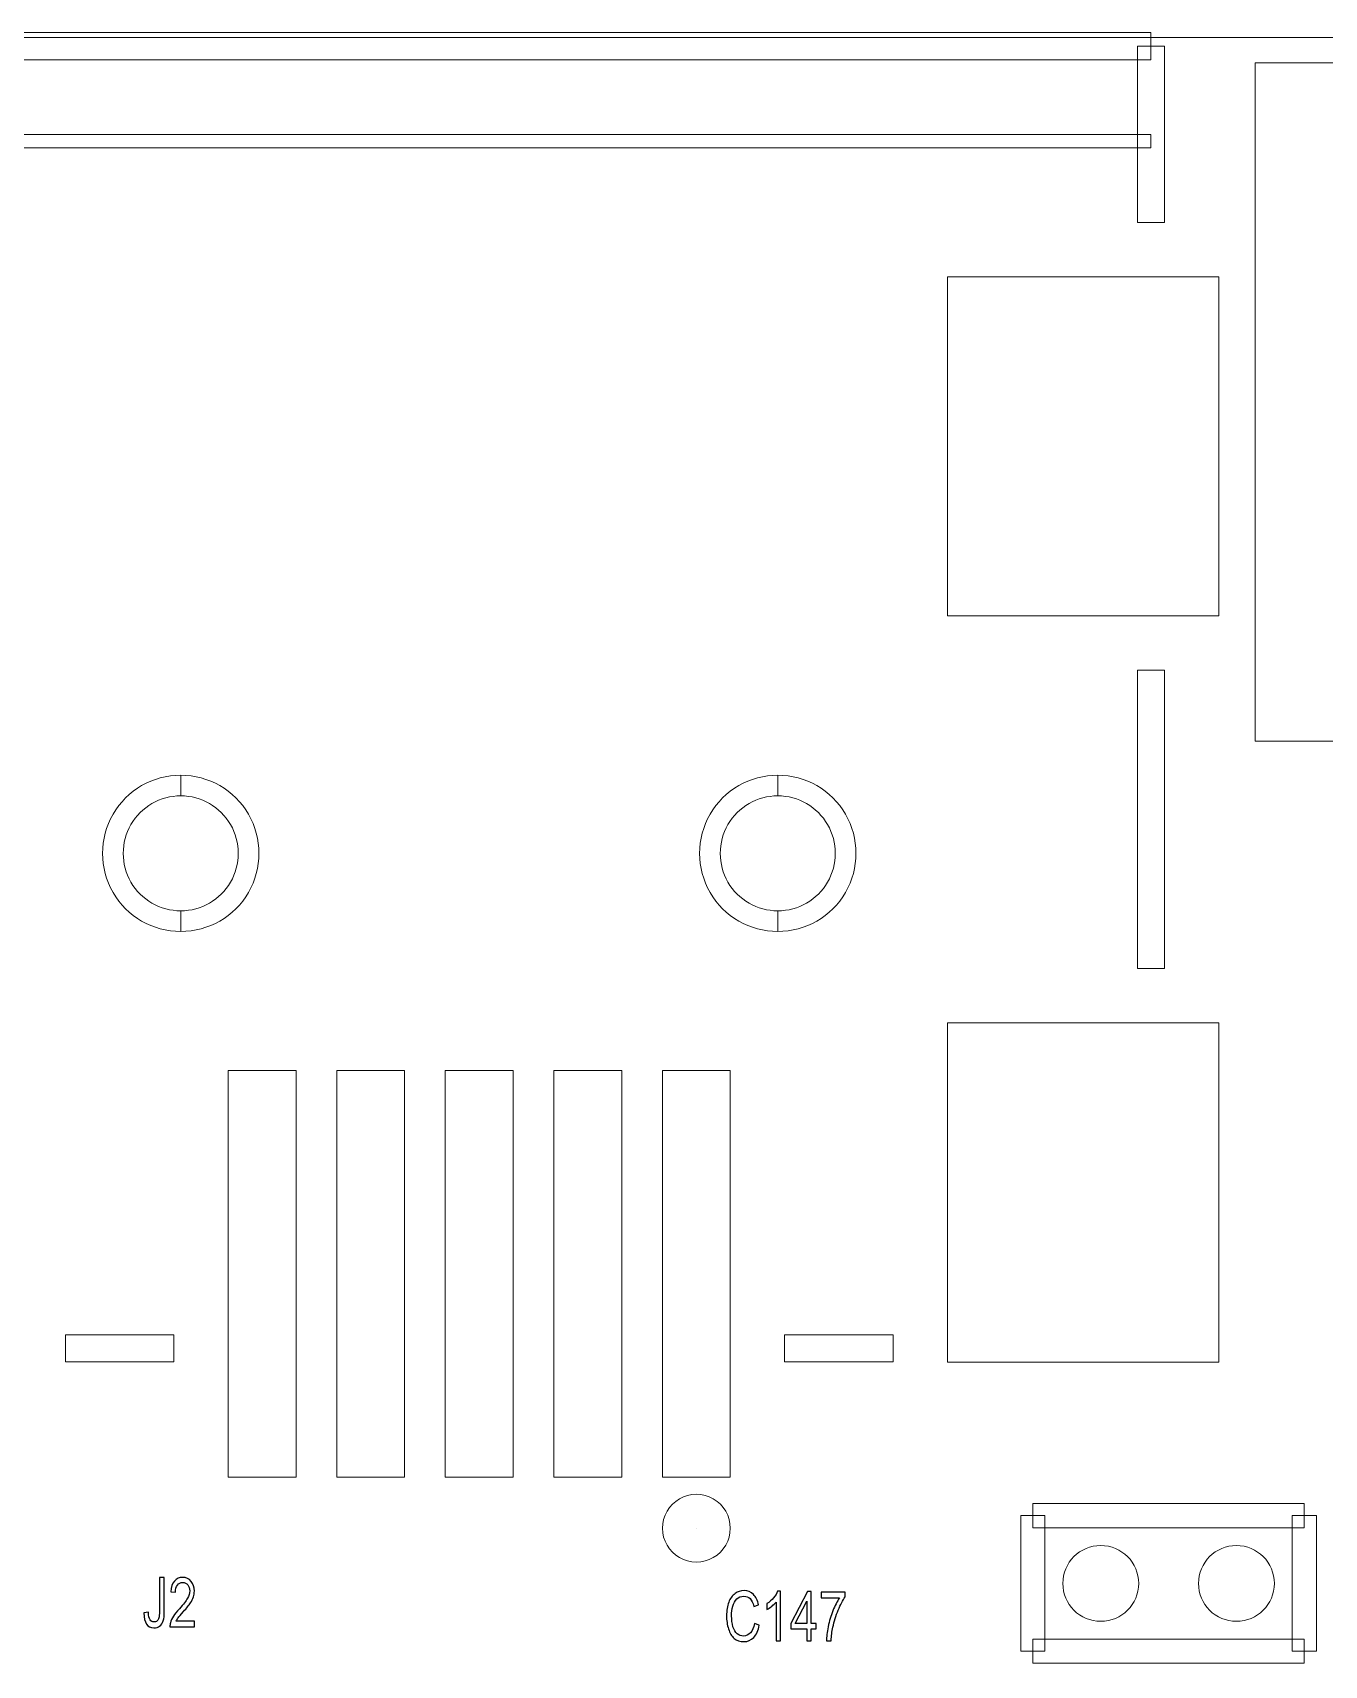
# Model space of a CAD drawing. Header units: millimetres. Extents: x -53.6 to 42.1, y -42.3 to 19.5.
# Drawn here: x 5.22 to 14.74, y -9.27 to 2.76 of the extents above; entities that cross this region are included whole.
import ezdxf

# ---------------------------------------------------------------- set-up
doc = ezdxf.new("R2010")
doc.units = ezdxf.units.MM
doc.header["$MEASUREMENT"] = 0
for name, color, linetype in [('BG_OUTLINE', 7, 'Continuous'), ('PG_SILKSCREEN_TOP', 7, 'Continuous'), ('PIN_TOP', 7, 'Continuous'), ('RD_SILKSCREEN_TOP', 7, 'Continuous')]:
    doc.layers.add(name, color=color, linetype=linetype)

msp = doc.modelspace()

# ---------------------------------------------------------------- linework, layer by layer
at = {"layer": 'BG_OUTLINE', "color": 3, "lineweight": 9}
for points, knots in [([(-35.58, -42.2737), (-35.58, -42.2737), (-35.58, 2.7261), (-35.58, 2.7261), (-35.58, 2.7261), (-35.58, 2.7261), (19.4199, 2.7261), (19.4199, 2.7261), (19.4199, 2.7261), (19.4199, 2.7261), (19.4199, -42.2737), (19.4199, -42.2737), (19.4199, -42.2737), (19.4199, -42.2737), (-35.58, -42.2737), (-35.58, -42.2737)], [0, 0, 0, 0, 0.25, 0.25, 0.25, 0.25, 0.5, 0.5, 0.5, 0.5, 0.75, 0.75, 0.75, 0.75, 1, 1, 1, 1]), ([(6.3145, -3.8636), (6.5204, -3.8636), (6.7106, -3.7537), (6.8136, -3.5755), (6.8136, -3.5755), (6.9165, -3.3972), (6.9165, -3.1775), (6.8136, -2.9993), (6.8136, -2.9993), (6.7106, -2.821), (6.5204, -2.7112), (6.3145, -2.7112), (6.3145, -2.7112), (6.1087, -2.7112), (5.9185, -2.821), (5.8155, -2.9993), (5.8155, -2.9993), (5.7126, -3.1775), (5.7126, -3.3972), (5.8155, -3.5755), (5.8155, -3.5755), (5.9185, -3.7537), (6.1087, -3.8636), (6.3145, -3.8636)], [0, 0, 0, 0, 0.1666667, 0.1666667, 0.1666667, 0.1666667, 0.3333333, 0.3333333, 0.3333333, 0.3333333, 0.5, 0.5, 0.5, 0.5, 0.6666667, 0.6666667, 0.6666667, 0.6666667, 0.8333333, 0.8333333, 0.8333333, 0.8333333, 1, 1, 1, 1]), ([(10.7143, -3.8636), (10.9202, -3.8636), (11.1104, -3.7537), (11.2134, -3.5755), (11.2134, -3.5755), (11.3163, -3.3972), (11.3163, -3.1775), (11.2134, -2.9993), (11.2134, -2.9993), (11.1104, -2.821), (10.9202, -2.7112), (10.7143, -2.7112), (10.7143, -2.7112), (10.5085, -2.7112), (10.3183, -2.821), (10.2153, -2.9993), (10.2153, -2.9993), (10.1124, -3.1775), (10.1124, -3.3972), (10.2153, -3.5755), (10.2153, -3.5755), (10.3183, -3.7537), (10.5085, -3.8636), (10.7143, -3.8636)], [0, 0, 0, 0, 0.1666667, 0.1666667, 0.1666667, 0.1666667, 0.3333333, 0.3333333, 0.3333333, 0.3333333, 0.5, 0.5, 0.5, 0.5, 0.6666667, 0.6666667, 0.6666667, 0.6666667, 0.8333333, 0.8333333, 0.8333333, 0.8333333, 1, 1, 1, 1])]:
    msp.add_open_spline(points, degree=3, knots=knots, dxfattribs=at)
at = {"layer": 'PG_SILKSCREEN_TOP', "color": 6, "lineweight": 9}
for points, knots in [([(13.4644, 2.7626), (13.4644, 2.7626), (13.4644, 2.5627), (13.4644, 2.5627), (13.4644, 2.5627), (13.4644, 2.5627), (3.5644, 2.5627), (3.5644, 2.5627), (3.5644, 2.5627), (3.5644, 2.5627), (3.5644, 2.7626), (3.5644, 2.7626), (3.5644, 2.7626), (3.5644, 2.7626), (13.4644, 2.7626), (13.4644, 2.7626)], [0, 0, 0, 0, 0.25, 0.25, 0.25, 0.25, 0.5, 0.5, 0.5, 0.5, 0.75, 0.75, 0.75, 0.75, 1, 1, 1, 1]), ([(13.5644, 1.3626), (13.5644, 1.3626), (13.3645, 1.3626), (13.3645, 1.3626), (13.3645, 1.3626), (13.3645, 1.3626), (13.3645, 2.6626), (13.3645, 2.6626), (13.3645, 2.6626), (13.3645, 2.6626), (13.5644, 2.6626), (13.5644, 2.6626), (13.5644, 2.6626), (13.5644, 2.6626), (13.5644, 1.3626), (13.5644, 1.3626)], [0, 0, 0, 0, 0.25, 0.25, 0.25, 0.25, 0.5, 0.5, 0.5, 0.5, 0.75, 0.75, 0.75, 0.75, 1, 1, 1, 1]), ([(3.5644, 1.9126), (3.5644, 1.9126), (3.5644, 2.0127), (3.5644, 2.0127), (3.5644, 2.0127), (3.5644, 2.0127), (13.4644, 2.0127), (13.4644, 2.0127), (13.4644, 2.0127), (13.4644, 2.0127), (13.4644, 1.9126), (13.4644, 1.9126), (13.4644, 1.9126), (13.4644, 1.9126), (3.5644, 1.9126), (3.5644, 1.9126)], [0, 0, 0, 0, 0.25, 0.25, 0.25, 0.25, 0.5, 0.5, 0.5, 0.5, 0.75, 0.75, 0.75, 0.75, 1, 1, 1, 1]), ([(13.5644, -4.1374), (13.5644, -4.1374), (13.3645, -4.1374), (13.3645, -4.1374), (13.3645, -4.1374), (13.3645, -4.1374), (13.3645, -1.9373), (13.3645, -1.9373), (13.3645, -1.9373), (13.3645, -1.9373), (13.5644, -1.9373), (13.5644, -1.9373), (13.5644, -1.9373), (13.5644, -1.9373), (13.5644, -4.1374), (13.5644, -4.1374)], [0, 0, 0, 0, 0.25, 0.25, 0.25, 0.25, 0.5, 0.5, 0.5, 0.5, 0.75, 0.75, 0.75, 0.75, 1, 1, 1, 1]), ([(6.3145, -2.7112), (6.1087, -2.7112), (5.9185, -2.821), (5.8155, -2.9993), (5.8155, -2.9993), (5.7126, -3.1775), (5.7126, -3.3972), (5.8155, -3.5755), (5.8155, -3.5755), (5.9185, -3.7537), (6.1087, -3.8636), (6.3145, -3.8636)], [0, 0, 0, 0, 0.3333333, 0.3333333, 0.3333333, 0.3333333, 0.6666667, 0.6666667, 0.6666667, 0.6666667, 1, 1, 1, 1]), ([(6.3145, -3.8636), (6.5204, -3.8636), (6.7106, -3.7537), (6.8136, -3.5755), (6.8136, -3.5755), (6.9165, -3.3972), (6.9165, -3.1775), (6.8136, -2.9993), (6.8136, -2.9993), (6.7106, -2.821), (6.5204, -2.7112), (6.3145, -2.7112)], [0, 0, 0, 0, 0.3333333, 0.3333333, 0.3333333, 0.3333333, 0.6666667, 0.6666667, 0.6666667, 0.6666667, 1, 1, 1, 1]), ([(10.7143, -2.7112), (10.5085, -2.7112), (10.3183, -2.821), (10.2153, -2.9993), (10.2153, -2.9993), (10.1124, -3.1775), (10.1124, -3.3972), (10.2153, -3.5755), (10.2153, -3.5755), (10.3183, -3.7537), (10.5085, -3.8636), (10.7143, -3.8636)], [0, 0, 0, 0, 0.3333333, 0.3333333, 0.3333333, 0.3333333, 0.6666667, 0.6666667, 0.6666667, 0.6666667, 1, 1, 1, 1]), ([(10.7143, -3.8636), (10.9202, -3.8636), (11.1104, -3.7537), (11.2134, -3.5755), (11.2134, -3.5755), (11.3163, -3.3972), (11.3163, -3.1775), (11.2134, -2.9993), (11.2134, -2.9993), (11.1104, -2.821), (10.9202, -2.7112), (10.7143, -2.7112)], [0, 0, 0, 0, 0.3333333, 0.3333333, 0.3333333, 0.3333333, 0.6666667, 0.6666667, 0.6666667, 0.6666667, 1, 1, 1, 1]), ([(6.3145, -2.8636), (6.1631, -2.8636), (6.0232, -2.9443), (5.9475, -3.0755), (5.9475, -3.0755), (5.8718, -3.2066), (5.8718, -3.3681), (5.9475, -3.4993), (5.9475, -3.4993), (6.0232, -3.6304), (6.1631, -3.7112), (6.3145, -3.7112)], [0, 0, 0, 0, 0.3333333, 0.3333333, 0.3333333, 0.3333333, 0.6666667, 0.6666667, 0.6666667, 0.6666667, 1, 1, 1, 1]), ([(6.3145, -3.7112), (6.466, -3.7112), (6.6059, -3.6304), (6.6816, -3.4993), (6.6816, -3.4993), (6.7573, -3.3681), (6.7573, -3.2066), (6.6816, -3.0755), (6.6816, -3.0755), (6.6059, -2.9443), (6.466, -2.8636), (6.3145, -2.8636)], [0, 0, 0, 0, 0.3333333, 0.3333333, 0.3333333, 0.3333333, 0.6666667, 0.6666667, 0.6666667, 0.6666667, 1, 1, 1, 1]), ([(10.7143, -2.8636), (10.5629, -2.8636), (10.423, -2.9443), (10.3473, -3.0755), (10.3473, -3.0755), (10.2716, -3.2066), (10.2716, -3.3681), (10.3473, -3.4993), (10.3473, -3.4993), (10.423, -3.6304), (10.5629, -3.7112), (10.7143, -3.7112)], [0, 0, 0, 0, 0.3333333, 0.3333333, 0.3333333, 0.3333333, 0.6666667, 0.6666667, 0.6666667, 0.6666667, 1, 1, 1, 1]), ([(10.7143, -3.7112), (10.8658, -3.7112), (11.0057, -3.6304), (11.0814, -3.4993), (11.0814, -3.4993), (11.1571, -3.3681), (11.1571, -3.2066), (11.0814, -3.0755), (11.0814, -3.0755), (11.0057, -2.9443), (10.8658, -2.8636), (10.7143, -2.8636)], [0, 0, 0, 0, 0.3333333, 0.3333333, 0.3333333, 0.3333333, 0.6666667, 0.6666667, 0.6666667, 0.6666667, 1, 1, 1, 1]), ([(5.4644, -7.0371), (5.4644, -7.0371), (5.4644, -6.8372), (5.4644, -6.8372), (5.4644, -6.8372), (5.4644, -6.8372), (6.2645, -6.8372), (6.2645, -6.8372), (6.2645, -6.8372), (6.2645, -6.8372), (6.2645, -7.0371), (6.2645, -7.0371), (6.2645, -7.0371), (6.2645, -7.0371), (5.4644, -7.0371), (5.4644, -7.0371)], [0, 0, 0, 0, 0.25, 0.25, 0.25, 0.25, 0.5, 0.5, 0.5, 0.5, 0.75, 0.75, 0.75, 0.75, 1, 1, 1, 1]), ([(10.7643, -7.0371), (10.7643, -7.0371), (10.7643, -6.8372), (10.7643, -6.8372), (10.7643, -6.8372), (10.7643, -6.8372), (11.5644, -6.8372), (11.5644, -6.8372), (11.5644, -6.8372), (11.5644, -6.8372), (11.5644, -7.0371), (11.5644, -7.0371), (11.5644, -7.0371), (11.5644, -7.0371), (10.7643, -7.0371), (10.7643, -7.0371)], [0, 0, 0, 0, 0.25, 0.25, 0.25, 0.25, 0.5, 0.5, 0.5, 0.5, 0.75, 0.75, 0.75, 0.75, 1, 1, 1, 1]), ([(9.8646, -8.2623), (9.8646, -8.173), (9.9122, -8.0905), (9.9895, -8.0459), (9.9895, -8.0459), (10.0668, -8.0013), (10.1621, -8.0012), (10.2394, -8.0459), (10.2394, -8.0459), (10.3167, -8.0905), (10.3643, -8.173), (10.3643, -8.2622)], [0, 0, 0, 0, 0.3333333, 0.3333333, 0.3333333, 0.3333333, 0.6666667, 0.6666667, 0.6666667, 0.6666667, 1, 1, 1, 1]), ([(12.6833, -9.1694), (12.6833, -9.1694), (12.5055, -9.1694), (12.5055, -9.1694), (12.5055, -9.1694), (12.5055, -9.1694), (12.5055, -8.1696), (12.5055, -8.1696), (12.5055, -8.1696), (12.5055, -8.1696), (12.6833, -8.1696), (12.6833, -8.1696), (12.6833, -8.1696), (12.6833, -8.1696), (12.6833, -9.1694), (12.6833, -9.1694)], [0, 0, 0, 0, 0.25, 0.25, 0.25, 0.25, 0.5, 0.5, 0.5, 0.5, 0.75, 0.75, 0.75, 0.75, 1, 1, 1, 1]), ([(12.5944, -8.2585), (12.5944, -8.2585), (12.5944, -8.0807), (12.5944, -8.0807), (12.5944, -8.0807), (12.5944, -8.0807), (14.5944, -8.0807), (14.5944, -8.0807), (14.5944, -8.0807), (14.5944, -8.0807), (14.5944, -8.2585), (14.5944, -8.2585), (14.5944, -8.2585), (14.5944, -8.2585), (12.5944, -8.2585), (12.5944, -8.2585)], [0, 0, 0, 0, 0.25, 0.25, 0.25, 0.25, 0.5, 0.5, 0.5, 0.5, 0.75, 0.75, 0.75, 0.75, 1, 1, 1, 1]), ([(14.5055, -8.1696), (14.5055, -8.1696), (14.6833, -8.1696), (14.6833, -8.1696), (14.6833, -8.1696), (14.6833, -8.1696), (14.6833, -9.1694), (14.6833, -9.1694), (14.6833, -9.1694), (14.6833, -9.1694), (14.5055, -9.1694), (14.5055, -9.1694), (14.5055, -9.1694), (14.5055, -9.1694), (14.5055, -8.1696), (14.5055, -8.1696)], [0, 0, 0, 0, 0.25, 0.25, 0.25, 0.25, 0.5, 0.5, 0.5, 0.5, 0.75, 0.75, 0.75, 0.75, 1, 1, 1, 1]), ([(10.3643, -8.2622), (10.3643, -8.3515), (10.3167, -8.434), (10.2394, -8.4786), (10.2394, -8.4786), (10.1621, -8.5233), (10.0668, -8.5233), (9.9895, -8.4786), (9.9895, -8.4786), (9.9122, -8.434), (9.8646, -8.3515), (9.8646, -8.2623)], [0, 0, 0, 0, 0.3333333, 0.3333333, 0.3333333, 0.3333333, 0.6666667, 0.6666667, 0.6666667, 0.6666667, 1, 1, 1, 1]), ([(10.1145, -8.2623), (10.1145, -8.2622), (10.1145, -8.2622), (10.1145, -8.2622), (10.1145, -8.2622), (10.1145, -8.2622), (10.1144, -8.2622), (10.1144, -8.2622), (10.1144, -8.2622), (10.1144, -8.2622), (10.1144, -8.2622), (10.1144, -8.2623)], [0, 0, 0, 0, 0.3333333, 0.3333333, 0.3333333, 0.3333333, 0.6666667, 0.6666667, 0.6666667, 0.6666667, 1, 1, 1, 1]), ([(10.1144, -8.2623), (10.1144, -8.2623), (10.1144, -8.2623), (10.1144, -8.2623), (10.1144, -8.2623), (10.1144, -8.2623), (10.1145, -8.2623), (10.1145, -8.2623), (10.1145, -8.2623), (10.1145, -8.2623), (10.1145, -8.2623), (10.1145, -8.2623)], [0, 0, 0, 0, 0.3333333, 0.3333333, 0.3333333, 0.3333333, 0.6666667, 0.6666667, 0.6666667, 0.6666667, 1, 1, 1, 1]), ([(14.5944, -9.0805), (14.5944, -9.0805), (14.5944, -9.2583), (14.5944, -9.2583), (14.5944, -9.2583), (14.5944, -9.2583), (12.5944, -9.2583), (12.5944, -9.2583), (12.5944, -9.2583), (12.5944, -9.2583), (12.5944, -9.0805), (12.5944, -9.0805), (12.5944, -9.0805), (12.5944, -9.0805), (14.5944, -9.0805), (14.5944, -9.0805)], [0, 0, 0, 0, 0.25, 0.25, 0.25, 0.25, 0.5, 0.5, 0.5, 0.5, 0.75, 0.75, 0.75, 0.75, 1, 1, 1, 1])]:
    msp.add_open_spline(points, degree=3, knots=knots, dxfattribs=at)
for points in [[(6.3145, -2.7112), (6.3145, -2.7112), (6.3145, -2.8636), (6.3145, -2.8636)], [(6.3145, -2.8636), (6.3145, -2.8636), (6.3145, -2.7112), (6.3145, -2.7112)], [(10.7143, -2.7112), (10.7143, -2.7112), (10.7143, -2.8636), (10.7143, -2.8636)], [(10.7143, -2.8636), (10.7143, -2.8636), (10.7143, -2.7112), (10.7143, -2.7112)], [(6.3145, -3.7112), (6.3145, -3.7112), (6.3145, -3.8636), (6.3145, -3.8636)], [(6.3145, -3.8636), (6.3145, -3.8636), (6.3145, -3.7112), (6.3145, -3.7112)], [(10.7143, -3.7112), (10.7143, -3.7112), (10.7143, -3.8636), (10.7143, -3.8636)], [(10.7143, -3.8636), (10.7143, -3.8636), (10.7143, -3.7112), (10.7143, -3.7112)]]:
    msp.add_open_spline(points, degree=3, dxfattribs=at)
at = {"layer": 'PIN_TOP', "lineweight": 9}
for points in [[(14.2313, -2.4598), (14.2313, -2.4598), (14.2313, 2.5401), (14.2313, 2.5401), (14.2313, 2.5401), (14.2313, 2.5401), (19.2313, 2.5401), (19.2313, 2.5401), (19.2313, 2.5401), (19.2313, 2.5401), (19.2313, -2.4598), (19.2313, -2.4598), (19.2313, -2.4598), (19.2313, -2.4598), (14.2313, -2.4598), (14.2313, -2.4598)], [(11.9645, 0.9628), (11.9645, 0.9628), (13.9645, 0.9628), (13.9645, 0.9628), (13.9645, 0.9628), (13.9645, 0.9628), (13.9645, -1.5373), (13.9645, -1.5373), (13.9645, -1.5373), (13.9645, -1.5373), (11.9645, -1.5373), (11.9645, -1.5373), (11.9645, -1.5373), (11.9645, -1.5373), (11.9645, 0.9628), (11.9645, 0.9628)], [(11.9645, -4.5373), (11.9645, -4.5373), (13.9645, -4.5373), (13.9645, -4.5373), (13.9645, -4.5373), (13.9645, -4.5373), (13.9645, -7.0374), (13.9645, -7.0374), (13.9645, -7.0374), (13.9645, -7.0374), (11.9645, -7.0374), (11.9645, -7.0374), (11.9645, -7.0374), (11.9645, -7.0374), (11.9645, -4.5373), (11.9645, -4.5373)], [(6.6645, -4.8873), (6.6645, -4.8873), (7.1646, -4.8873), (7.1646, -4.8873), (7.1646, -4.8873), (7.1646, -4.8873), (7.1646, -7.8873), (7.1646, -7.8873), (7.1646, -7.8873), (7.1646, -7.8873), (6.6645, -7.8873), (6.6645, -7.8873), (6.6645, -7.8873), (6.6645, -7.8873), (6.6645, -4.8873), (6.6645, -4.8873)], [(7.4643, -4.8873), (7.4643, -4.8873), (7.9644, -4.8873), (7.9644, -4.8873), (7.9644, -4.8873), (7.9644, -4.8873), (7.9644, -7.8873), (7.9644, -7.8873), (7.9644, -7.8873), (7.9644, -7.8873), (7.4643, -7.8873), (7.4643, -7.8873), (7.4643, -7.8873), (7.4643, -7.8873), (7.4643, -4.8873), (7.4643, -4.8873)], [(8.2644, -4.8873), (8.2644, -4.8873), (8.7645, -4.8873), (8.7645, -4.8873), (8.7645, -4.8873), (8.7645, -4.8873), (8.7645, -7.8873), (8.7645, -7.8873), (8.7645, -7.8873), (8.7645, -7.8873), (8.2644, -7.8873), (8.2644, -7.8873), (8.2644, -7.8873), (8.2644, -7.8873), (8.2644, -4.8873), (8.2644, -4.8873)], [(9.0645, -4.8873), (9.0645, -4.8873), (9.5646, -4.8873), (9.5646, -4.8873), (9.5646, -4.8873), (9.5646, -4.8873), (9.5646, -7.8873), (9.5646, -7.8873), (9.5646, -7.8873), (9.5646, -7.8873), (9.0645, -7.8873), (9.0645, -7.8873), (9.0645, -7.8873), (9.0645, -7.8873), (9.0645, -4.8873), (9.0645, -4.8873)], [(9.8643, -4.8873), (9.8643, -4.8873), (10.3644, -4.8873), (10.3644, -4.8873), (10.3644, -4.8873), (10.3644, -4.8873), (10.3644, -7.8873), (10.3644, -7.8873), (10.3644, -7.8873), (10.3644, -7.8873), (9.8643, -7.8873), (9.8643, -7.8873), (9.8643, -7.8873), (9.8643, -7.8873), (9.8643, -4.8873), (9.8643, -4.8873)], [(13.3739, -8.6695), (13.3739, -8.5151), (13.2489, -8.3901), (13.0946, -8.3901), (13.0946, -8.3901), (12.9402, -8.39), (12.8152, -8.5151), (12.8152, -8.6694), (12.8152, -8.6694), (12.8151, -8.8238), (12.9402, -8.9488), (13.0945, -8.9488), (13.0945, -8.9488), (13.2489, -8.9489), (13.3739, -8.8238), (13.3739, -8.6695)], [(14.3737, -8.6695), (14.3737, -8.5151), (14.2487, -8.3901), (14.0944, -8.3901), (14.0944, -8.3901), (13.94, -8.39), (13.815, -8.5151), (13.815, -8.6694), (13.815, -8.6694), (13.8149, -8.8238), (13.94, -8.9488), (14.0943, -8.9488), (14.0943, -8.9488), (14.2487, -8.9489), (14.3737, -8.8238), (14.3737, -8.6695)]]:
    msp.add_open_spline(points, degree=3, knots=[0, 0, 0, 0, 0.25, 0.25, 0.25, 0.25, 0.5, 0.5, 0.5, 0.5, 0.75, 0.75, 0.75, 0.75, 1, 1, 1, 1], dxfattribs=at)
at = {"layer": 'RD_SILKSCREEN_TOP', "color": 8}
for points, knots in [([(6.0438, -8.8871), (6.0438, -8.8871), (6.0764, -8.8812), (6.0764, -8.8812), (6.0764, -8.8812), (6.0772, -8.9089), (6.0811, -8.928), (6.0881, -8.9382), (6.0881, -8.9382), (6.095, -8.9485), (6.1046, -8.9536), (6.1169, -8.9536), (6.1169, -8.9536), (6.126, -8.9536), (6.1338, -8.9508), (6.1403, -8.9453), (6.1403, -8.9453), (6.1469, -8.9398), (6.1514, -8.9322), (6.1539, -8.9227), (6.1539, -8.9227), (6.1564, -8.9132), (6.1577, -8.898), (6.1577, -8.8772), (6.1577, -8.8772), (6.1577, -8.8772), (6.1577, -8.6267), (6.1577, -8.6267), (6.1577, -8.6267), (6.1577, -8.6267), (6.1937, -8.6267), (6.1937, -8.6267), (6.1937, -8.6267), (6.1937, -8.6267), (6.1937, -8.8745), (6.1937, -8.8745), (6.1937, -8.8745), (6.1937, -8.9049), (6.191, -8.9285), (6.1854, -8.9452), (6.1854, -8.9452), (6.18, -8.9619), (6.1712, -8.9746), (6.1592, -8.9834), (6.1592, -8.9834), (6.1472, -8.9921), (6.1332, -8.9965), (6.1171, -8.9965), (6.1171, -8.9965), (6.0931, -8.9965), (6.0748, -8.9873), (6.062, -8.969), (6.062, -8.969), (6.0494, -8.9506), (6.0433, -8.9233), (6.0438, -8.8871)], [0, 0, 0, 0, 0.0714286, 0.0714286, 0.0714286, 0.0714286, 0.1428571, 0.1428571, 0.1428571, 0.1428571, 0.2142857, 0.2142857, 0.2142857, 0.2142857, 0.2857143, 0.2857143, 0.2857143, 0.2857143, 0.3571429, 0.3571429, 0.3571429, 0.3571429, 0.4285714, 0.4285714, 0.4285714, 0.4285714, 0.5, 0.5, 0.5, 0.5, 0.5714286, 0.5714286, 0.5714286, 0.5714286, 0.6428571, 0.6428571, 0.6428571, 0.6428571, 0.7142857, 0.7142857, 0.7142857, 0.7142857, 0.7857143, 0.7857143, 0.7857143, 0.7857143, 0.8571429, 0.8571429, 0.8571429, 0.8571429, 0.9285714, 0.9285714, 0.9285714, 0.9285714, 1, 1, 1, 1]), ([(6.4152, -8.9474), (6.4152, -8.9474), (6.4152, -8.9903), (6.4152, -8.9903), (6.4152, -8.9903), (6.4152, -8.9903), (6.2348, -8.9903), (6.2348, -8.9903), (6.2348, -8.9903), (6.2346, -8.9795), (6.2359, -8.9692), (6.2388, -8.9593), (6.2388, -8.9593), (6.2433, -8.9429), (6.2507, -8.9268), (6.2608, -8.9109), (6.2608, -8.9109), (6.2709, -8.8951), (6.2856, -8.8767), (6.3046, -8.8558), (6.3046, -8.8558), (6.3342, -8.8234), (6.3543, -8.7978), (6.3648, -8.7788), (6.3648, -8.7788), (6.3751, -8.7599), (6.3804, -8.742), (6.3804, -8.7251), (6.3804, -8.7251), (6.3804, -8.7074), (6.3756, -8.6925), (6.3661, -8.6803), (6.3661, -8.6803), (6.3566, -8.6682), (6.3442, -8.6621), (6.329, -8.6621), (6.329, -8.6621), (6.3128, -8.6621), (6.3, -8.6686), (6.2903, -8.6815), (6.2903, -8.6815), (6.2806, -8.6944), (6.2756, -8.7123), (6.2756, -8.735), (6.2756, -8.735), (6.2756, -8.735), (6.2412, -8.7304), (6.2412, -8.7304), (6.2412, -8.7304), (6.2435, -8.6961), (6.2524, -8.67), (6.2678, -8.6521), (6.2678, -8.6521), (6.2832, -8.6341), (6.3038, -8.6251), (6.3297, -8.6251), (6.3297, -8.6251), (6.3559, -8.6251), (6.3766, -8.6349), (6.3918, -8.6542), (6.3918, -8.6542), (6.4071, -8.6736), (6.4148, -8.6975), (6.4148, -8.7261), (6.4148, -8.7261), (6.4148, -8.7407), (6.4125, -8.755), (6.408, -8.7691), (6.408, -8.7691), (6.4036, -8.7831), (6.3962, -8.7979), (6.3858, -8.8134), (6.3858, -8.8134), (6.3755, -8.829), (6.3582, -8.8503), (6.3342, -8.8774), (6.3342, -8.8774), (6.3141, -8.9), (6.3012, -8.9152), (6.2955, -8.9232), (6.2955, -8.9232), (6.2898, -8.9312), (6.2851, -8.9392), (6.2814, -8.9474), (6.2814, -8.9474), (6.2814, -8.9474), (6.4152, -8.9474), (6.4152, -8.9474)], [0, 0, 0, 0, 0.0454545, 0.0454545, 0.0454545, 0.0454545, 0.0909091, 0.0909091, 0.0909091, 0.0909091, 0.1363636, 0.1363636, 0.1363636, 0.1363636, 0.1818182, 0.1818182, 0.1818182, 0.1818182, 0.2272727, 0.2272727, 0.2272727, 0.2272727, 0.2727273, 0.2727273, 0.2727273, 0.2727273, 0.3181818, 0.3181818, 0.3181818, 0.3181818, 0.3636364, 0.3636364, 0.3636364, 0.3636364, 0.4090909, 0.4090909, 0.4090909, 0.4090909, 0.4545455, 0.4545455, 0.4545455, 0.4545455, 0.5, 0.5, 0.5, 0.5, 0.5454545, 0.5454545, 0.5454545, 0.5454545, 0.5909091, 0.5909091, 0.5909091, 0.5909091, 0.6363636, 0.6363636, 0.6363636, 0.6363636, 0.6818182, 0.6818182, 0.6818182, 0.6818182, 0.7272727, 0.7272727, 0.7272727, 0.7272727, 0.7727273, 0.7727273, 0.7727273, 0.7727273, 0.8181818, 0.8181818, 0.8181818, 0.8181818, 0.8636364, 0.8636364, 0.8636364, 0.8636364, 0.9090909, 0.9090909, 0.9090909, 0.9090909, 0.9545455, 0.9545455, 0.9545455, 0.9545455, 1, 1, 1, 1]), ([(10.5418, -8.9647), (10.5418, -8.9647), (10.5779, -8.9769), (10.5779, -8.9769), (10.5779, -8.9769), (10.5703, -9.0163), (10.5567, -9.0465), (10.5371, -9.0673), (10.5371, -9.0673), (10.5174, -9.0881), (10.4934, -9.0984), (10.465, -9.0984), (10.465, -9.0984), (10.4356, -9.0984), (10.4116, -9.0904), (10.3932, -9.0745), (10.3932, -9.0745), (10.3748, -9.0585), (10.3608, -9.0354), (10.3512, -9.0052), (10.3512, -9.0052), (10.3416, -8.9749), (10.3368, -8.9423), (10.3368, -8.9076), (10.3368, -8.9076), (10.3368, -8.8698), (10.3422, -8.8368), (10.353, -8.8086), (10.353, -8.8086), (10.3639, -8.7804), (10.3793, -8.759), (10.3994, -8.7443), (10.3994, -8.7443), (10.4194, -8.7297), (10.4414, -8.7224), (10.4655, -8.7224), (10.4655, -8.7224), (10.4928, -8.7224), (10.5157, -8.7316), (10.5343, -8.7501), (10.5343, -8.7501), (10.5529, -8.7687), (10.5659, -8.7947), (10.5732, -8.8283), (10.5732, -8.8283), (10.5732, -8.8283), (10.5377, -8.8395), (10.5377, -8.8395), (10.5377, -8.8395), (10.5313, -8.813), (10.5222, -8.7938), (10.5102, -8.7816), (10.5102, -8.7816), (10.4982, -8.7695), (10.483, -8.7635), (10.4647, -8.7635), (10.4647, -8.7635), (10.4438, -8.7635), (10.4263, -8.7702), (10.4122, -8.7836), (10.4122, -8.7836), (10.3981, -8.7971), (10.3882, -8.815), (10.3826, -8.8376), (10.3826, -8.8376), (10.3768, -8.8601), (10.374, -8.8834), (10.374, -8.9074), (10.374, -8.9074), (10.374, -8.9384), (10.3774, -8.9653), (10.3841, -8.9884), (10.3841, -8.9884), (10.3909, -9.0114), (10.4014, -9.0287), (10.4157, -9.0401), (10.4157, -9.0401), (10.4299, -9.0516), (10.4454, -9.0572), (10.462, -9.0572), (10.462, -9.0572), (10.4822, -9.0572), (10.4993, -9.0494), (10.5133, -9.0339), (10.5133, -9.0339), (10.5274, -9.0184), (10.5368, -8.9953), (10.5418, -8.9647)], [0, 0, 0, 0, 0.0454545, 0.0454545, 0.0454545, 0.0454545, 0.0909091, 0.0909091, 0.0909091, 0.0909091, 0.1363636, 0.1363636, 0.1363636, 0.1363636, 0.1818182, 0.1818182, 0.1818182, 0.1818182, 0.2272727, 0.2272727, 0.2272727, 0.2272727, 0.2727273, 0.2727273, 0.2727273, 0.2727273, 0.3181818, 0.3181818, 0.3181818, 0.3181818, 0.3636364, 0.3636364, 0.3636364, 0.3636364, 0.4090909, 0.4090909, 0.4090909, 0.4090909, 0.4545455, 0.4545455, 0.4545455, 0.4545455, 0.5, 0.5, 0.5, 0.5, 0.5454545, 0.5454545, 0.5454545, 0.5454545, 0.5909091, 0.5909091, 0.5909091, 0.5909091, 0.6363636, 0.6363636, 0.6363636, 0.6363636, 0.6818182, 0.6818182, 0.6818182, 0.6818182, 0.7272727, 0.7272727, 0.7272727, 0.7272727, 0.7727273, 0.7727273, 0.7727273, 0.7727273, 0.8181818, 0.8181818, 0.8181818, 0.8181818, 0.8636364, 0.8636364, 0.8636364, 0.8636364, 0.9090909, 0.9090909, 0.9090909, 0.9090909, 0.9545455, 0.9545455, 0.9545455, 0.9545455, 1, 1, 1, 1]), ([(10.7349, -9.0922), (10.7349, -9.0922), (10.7014, -9.0922), (10.7014, -9.0922), (10.7014, -9.0922), (10.7014, -9.0922), (10.7014, -8.8077), (10.7014, -8.8077), (10.7014, -8.8077), (10.6934, -8.818), (10.6828, -8.8282), (10.6698, -8.8385), (10.6698, -8.8385), (10.6566, -8.8487), (10.6449, -8.8564), (10.6345, -8.8615), (10.6345, -8.8615), (10.6345, -8.8615), (10.6345, -8.8184), (10.6345, -8.8184), (10.6345, -8.8184), (10.6532, -8.8066), (10.6696, -8.7924), (10.6836, -8.7757), (10.6836, -8.7757), (10.6976, -8.759), (10.7075, -8.7428), (10.7134, -8.727), (10.7134, -8.727), (10.7134, -8.727), (10.7349, -8.727), (10.7349, -8.727), (10.7349, -8.727), (10.7349, -8.727), (10.7349, -9.0922), (10.7349, -9.0922)], [0, 0, 0, 0, 0.1111111, 0.1111111, 0.1111111, 0.1111111, 0.2222222, 0.2222222, 0.2222222, 0.2222222, 0.3333333, 0.3333333, 0.3333333, 0.3333333, 0.4444444, 0.4444444, 0.4444444, 0.4444444, 0.5555556, 0.5555556, 0.5555556, 0.5555556, 0.6666667, 0.6666667, 0.6666667, 0.6666667, 0.7777778, 0.7777778, 0.7777778, 0.7777778, 0.8888889, 0.8888889, 0.8888889, 0.8888889, 1, 1, 1, 1]), ([(10.928, -9.0922), (10.928, -9.0922), (10.928, -9.0052), (10.928, -9.0052), (10.928, -9.0052), (10.928, -9.0052), (10.8096, -9.0052), (10.8096, -9.0052), (10.8096, -9.0052), (10.8096, -9.0052), (10.8096, -8.9642), (10.8096, -8.9642), (10.8096, -8.9642), (10.8096, -8.9642), (10.9341, -8.7286), (10.9341, -8.7286), (10.9341, -8.7286), (10.9341, -8.7286), (10.9615, -8.7286), (10.9615, -8.7286), (10.9615, -8.7286), (10.9615, -8.7286), (10.9615, -8.9642), (10.9615, -8.9642), (10.9615, -8.9642), (10.9615, -8.9642), (10.9983, -8.9642), (10.9983, -8.9642), (10.9983, -8.9642), (10.9983, -8.9642), (10.9983, -9.0052), (10.9983, -9.0052), (10.9983, -9.0052), (10.9983, -9.0052), (10.9615, -9.0052), (10.9615, -9.0052), (10.9615, -9.0052), (10.9615, -9.0052), (10.9615, -9.0922), (10.9615, -9.0922), (10.9615, -9.0922), (10.9615, -9.0922), (10.928, -9.0922), (10.928, -9.0922)], [0, 0, 0, 0, 0.0909091, 0.0909091, 0.0909091, 0.0909091, 0.1818182, 0.1818182, 0.1818182, 0.1818182, 0.2727273, 0.2727273, 0.2727273, 0.2727273, 0.3636364, 0.3636364, 0.3636364, 0.3636364, 0.4545455, 0.4545455, 0.4545455, 0.4545455, 0.5454545, 0.5454545, 0.5454545, 0.5454545, 0.6363636, 0.6363636, 0.6363636, 0.6363636, 0.7272727, 0.7272727, 0.7272727, 0.7272727, 0.8181818, 0.8181818, 0.8181818, 0.8181818, 0.9090909, 0.9090909, 0.9090909, 0.9090909, 1, 1, 1, 1]), ([(11.0347, -8.7762), (11.0347, -8.7762), (11.0347, -8.7333), (11.0347, -8.7333), (11.0347, -8.7333), (11.0347, -8.7333), (11.2112, -8.7333), (11.2112, -8.7333), (11.2112, -8.7333), (11.2112, -8.7333), (11.2112, -8.768), (11.2112, -8.768), (11.2112, -8.768), (11.1939, -8.7926), (11.1768, -8.8254), (11.1596, -8.8662), (11.1596, -8.8662), (11.1426, -8.907), (11.1294, -8.9491), (11.1201, -8.9922), (11.1201, -8.9922), (11.1134, -9.0227), (11.1092, -9.056), (11.1073, -9.0922), (11.1073, -9.0922), (11.1073, -9.0922), (11.0729, -9.0922), (11.0729, -9.0922), (11.0729, -9.0922), (11.0732, -9.0636), (11.0774, -9.029), (11.0856, -8.9885), (11.0856, -8.9885), (11.0936, -8.948), (11.1051, -8.9089), (11.1202, -8.8713), (11.1202, -8.8713), (11.1354, -8.8337), (11.1513, -8.802), (11.1684, -8.7762), (11.1684, -8.7762), (11.1684, -8.7762), (11.0347, -8.7762), (11.0347, -8.7762)], [0, 0, 0, 0, 0.0909091, 0.0909091, 0.0909091, 0.0909091, 0.1818182, 0.1818182, 0.1818182, 0.1818182, 0.2727273, 0.2727273, 0.2727273, 0.2727273, 0.3636364, 0.3636364, 0.3636364, 0.3636364, 0.4545455, 0.4545455, 0.4545455, 0.4545455, 0.5454545, 0.5454545, 0.5454545, 0.5454545, 0.6363636, 0.6363636, 0.6363636, 0.6363636, 0.7272727, 0.7272727, 0.7272727, 0.7272727, 0.8181818, 0.8181818, 0.8181818, 0.8181818, 0.9090909, 0.9090909, 0.9090909, 0.9090909, 1, 1, 1, 1]), ([(10.928, -8.9642), (10.928, -8.9642), (10.928, -8.8003), (10.928, -8.8003), (10.928, -8.8003), (10.928, -8.8003), (10.8426, -8.9642), (10.8426, -8.9642), (10.8426, -8.9642), (10.8426, -8.9642), (10.928, -8.9642), (10.928, -8.9642)], [0, 0, 0, 0, 0.3333333, 0.3333333, 0.3333333, 0.3333333, 0.6666667, 0.6666667, 0.6666667, 0.6666667, 1, 1, 1, 1])]:
    msp.add_open_spline(points, degree=3, knots=knots, dxfattribs=at)

doc.saveas('drawing.dxf')
